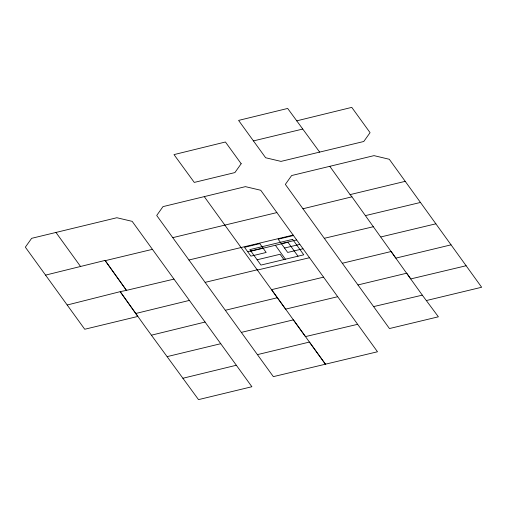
<?xml version="1.0" encoding="UTF-8"?>
<svg xmlns="http://www.w3.org/2000/svg" width="507" height="507" viewBox="0 0 507 507"><rect width="100%" height="100%" fill="white"/><g stroke="black" fill="none" stroke-linecap="round" stroke-linejoin="round"><path stroke-width="0.76" d="M45.573 275.117L105.057 260.421L126.452 290.365L173.983 279.11L251.884 386.727L198.516 399.624L145.528 327.142L120.197 291.652L67.209 305.005M296.671 120.862L351.769 107.376L370.072 132.663L363.766 141.497L280.992 161.391L265.643 157.753L238.594 120.406L287.672 108.447L319.657 152.106M151.669 335.127L205.056 322.053M204.264 196.621L245.413 186.639L260.744 190.264L377.5 351.769L273.349 376.638L156.707 215.475L162.988 206.622L204.264 196.621L325.494 364.279L309.416 342.067L257.417 354.634M302.952 208.764L351.934 196.824L422.312 295.156L438.384 316.805L389.452 328.549L285.352 184.39L291.633 175.542L374.008 155.636L389.313 159.28L481.65 287.254L426.552 300.499M135.686 313.503L189.403 300.404M182.888 378.26L236.344 365.255M105.057 260.421L126.452 290.365L120.197 291.652L137.815 316.45L84.732 329.252L25.35 247.175L31.63 238.328L116.844 217.731L132.169 221.356L173.983 279.11M329.81 166.328L350.077 194.618L405.251 181.335M172.76 237.65L276.892 212.579M205.126 282.367L257.201 269.813M342.32 263.26L391.189 251.504L395.828 258.133L451.04 244.849M323.574 277.145L271.543 289.674L285.606 309.131L337.681 296.709M225.304 310.284L277.38 297.723M357.98 284.94L406.728 273.197L410.778 278.92L466.136 265.738M241.338 332.389L293.363 319.86L305.48 336.597L357.65 324.315M167.209 356.598L220.76 343.702M253.475 140.902L302.647 129.076M105.241 260.661L152.423 249.336M365.642 215.564L420.461 202.458M293.154 235.09L188.934 260.002M293.464 235.527L278.159 239.196L287.703 252.448L303.002 248.779M247.701 251.726L263 248.05M281.341 243.613L296.646 239.944M250.921 251.155L287.951 242.27L298.002 256.193M284.522 248.031L299.827 244.361M257.131 259.78L280.086 254.273L283.901 259.578M380.966 236.921L435.881 223.809M324.277 238.309L373.608 226.661M257.366 270.066L309.492 257.727M373.608 306.602L422.312 295.156M350.077 194.618L351.934 196.824M55.96 232.453L80.657 266.631M275.402 245.28L285.428 259.21M241.174 163.729L234.893 172.583L194.276 182.419L174.002 154.61L225.425 141.998L241.174 163.729M259.825 243.633L244.52 247.308L250.876 256.143L266.181 252.473L259.825 243.633M292.64 239.361L249.824 249.634L260.947 265.085L303.763 254.812L292.64 239.361"/></g></svg>
